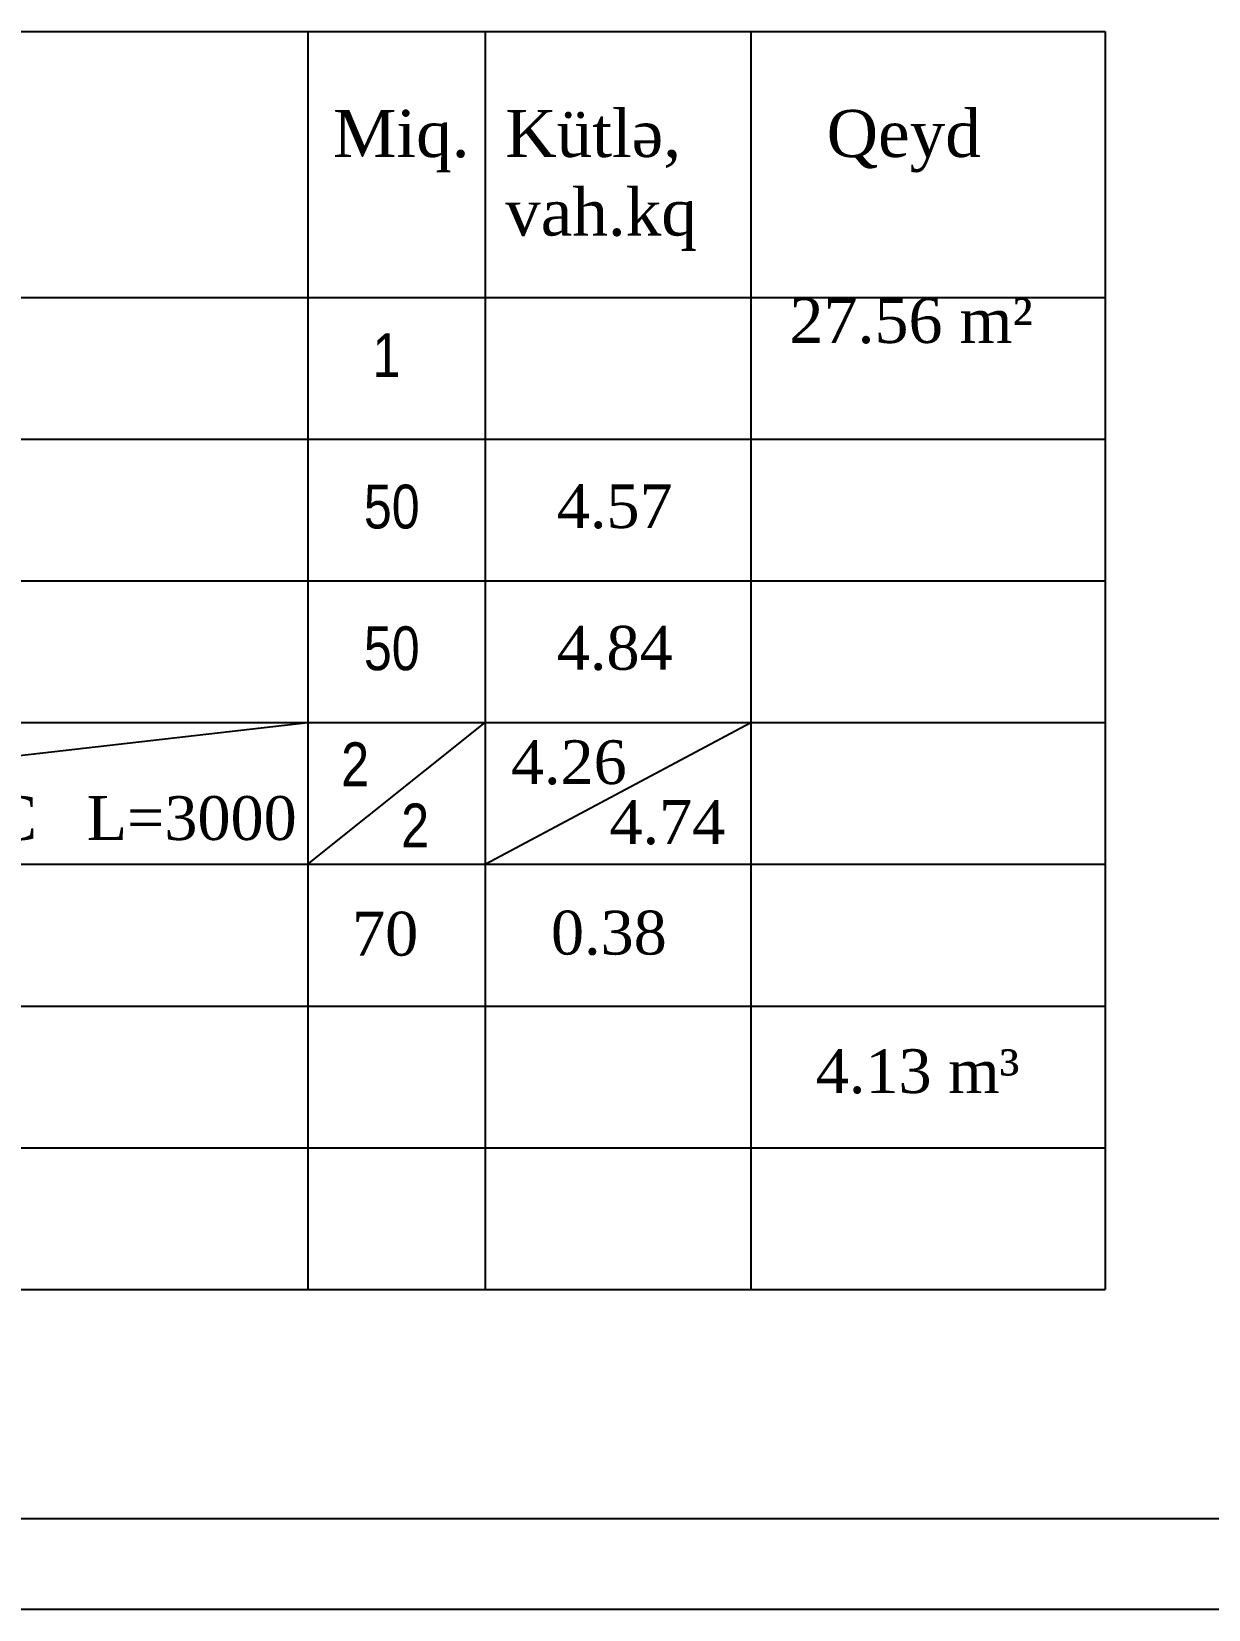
# Model space of a CAD drawing. Header units: millimetres. Extents: x 1067644 to 1117794, y -913136 to -692535.
# Drawn here: x 1090912 to 1097705, y -848460 to -839352 of the extents above; entities that cross this region are included whole.
import ezdxf

# ---------------------------------------------------------------- set-up
doc = ezdxf.new("R2010")
doc.units = ezdxf.units.MM
doc.styles.get("Standard").update_dxf_attribs({"font": 'a3ar(la).ttf'})
doc.styles.add('style6', font='ARIALN.TTF', dxfattribs={"height": 300})

# ---------------------------------------------------------------- blocks, each defined once
blk = doc.blocks.new('ntnntyht')
at = {"lineweight": 25, "ltscale": 15}
blk.add_line((1963653.9, -50106.1), (2003044.9, -50106.1), dxfattribs=at)
at = {"lineweight": 25}
blk.add_line((2003567.4, -50628.5), (1961564.2, -50628.5), dxfattribs=at)

msp = doc.modelspace()

# ---------------------------------------------------------------- linework, layer by layer
for p, q in [((1077684.044, -839352.489), (1097109.044, -839352.489)), ((1092507.084, -839352.489), (1092507.084, -846613.358)), ((1093529.742, -839352.489), (1093529.742, -846613.358)), ((1095063.728, -839352.489), (1095063.728, -846613.358)), ((1097109.044, -839352.489), (1097109.044, -846613.358)), ((1077684.044, -840886.476), (1097109.044, -840886.476)), ((1077684.044, -841704.602), (1097109.044, -841704.602)), ((1077684.044, -842522.728), (1097109.044, -842522.728)), ((1077684.044, -842522.728), (1097109.044, -842522.728)), ((1077684.044, -843340.854), (1097109.044, -843340.854)), ((1077684.044, -844158.98), (1097109.044, -844158.98)), ((1077684.044, -844977.106), (1097109.044, -844977.106)), ((1077684.044, -845795.232), (1097109.044, -845795.232)), ((1077684.044, -846613.358), (1097109.044, -846613.358))]:
    msp.add_line(p, q)
at = {"ltscale": 15}
for p, q in [((1085353.976, -844158.98), (1092507.084, -843340.854)), ((1092507.084, -844158.98), (1093529.742, -843340.854)), ((1093529.742, -844158.98), (1095063.728, -843340.854))]:
    msp.add_line(p, q, dxfattribs=at)

# ---------------------------------------------------------------- block references
at = {"color": 3, "xscale": 1.004925508461463, "yscale": 1.004925508461463, "zscale": 1.004925508461463}
msp.add_blockref('ntnntyht', (-895641.897, -797581.729), dxfattribs=at)

# ---------------------------------------------------------------- texts
at = {"lineweight": 9, "attachment_point": 1, "style": 'style6'}
for s, insert, char_height, width in [('{\\fTimes New Roman|b0|i0|c238|p18;Miq.}', (1092652.38, -839804.433), 272, 6647.00885), ('{\\fTimes New Roman|b0|i0|c238|p18;Kütlə,\\Pvah.kq}', (1093645.565, -839804.433), 272, 6647.00885), ('{\\fTimes New Roman|b0|i0|c238|p18;Qeyd}', (1095501.29, -839804.433), 272, 6647.00885), ('{\\fTimes New Roman|b0|i0|c204|p18;Ø\\fTimes New Roman|b0|i0|c238|p18;16 \\fTimes New Roman|b0|i0|c204|p18;А500C\\fTimes New Roman|b0|i0|c238|p18;   L=3000}', (1089086.576, -843765.579), 252.875, 6535.92181)]:
    msp.add_mtext(s, dxfattribs=dict(at, insert=insert, char_height=char_height, width=width))
at = {"color": 3, "lineweight": 40, "insert": (1095286.598, -840889.679), "char_height": 525, "width": 13264.48919, "attachment_point": 1}
msp.add_mtext('{\\fTimes New Roman|b0|i0|c238|p18;\\H0.49524x;27.56 m² \\H2.0193x;  }', dxfattribs=at)
at = {"color": 7, "lineweight": 9, "char_height": 252.875, "attachment_point": 1, "style": 'style6'}
for s, insert, width in [('{\\fArial Narrow|b0|i0|c238|p34;1}', (1092879.571, -841094.148), 1748.87058), ('{\\fArial Narrow|b0|i0|c238|p34;50}', (1092829.808, -841967.648), 1748.87058), ('{\\fTimes New Roman|b0|i0|c238|p18;4.57}', (1093943.86, -841964.956), 1748.87058), ('{\\fArial Narrow|b0|i0|c238|p34;50}', (1092829.808, -842785.774), 1748.87058), ('{\\fTimes New Roman|b0|i0|c238|p18;4.84}', (1093943.86, -842783.082), 1748.87058), ('{\\fArial Narrow|b0|i0|c238|p34;2}', (1092698.914, -843455.121), 1748.87058), ('{\\fTimes New Roman|b0|i0|c238|p18;4\\fTimes New Roman|b0|i0|c0|p18;.\\fTimes New Roman|b0|i0|c238|p18;26}', (1093678.781, -843442.865), 1748.87058), ('{\\fArial Narrow|b0|i0|c238|p34;2}', (1093045.217, -843808.33), 1748.87058), ('{\\fTimes New Roman|b0|i0|c238|p18;4\\fTimes New Roman|b0|i0|c0|p18;.\\fTimes New Roman|b0|i0|c238|p18;74}', (1094247.547, -843788.636), 1748.87058), ('{\\fTimes New Roman|b0|i0|c238|p18;70}', (1092761.799, -844433.063), 1047.11037), ('{\\fTimes New Roman|b0|i0|c0|p18;0.\\fTimes New Roman|b0|i0|c238|p18;38}', (1093910.038, -844426.803), 1748.87058), ('{\\fTimes New Roman|b0|i0|c238|p18;4\\fTimes New Roman|b0|i0|c0|p18;.\\fTimes New Roman|b0|i0|c238|p18;13 m\\fTimes New Roman|b0|i0|c0|p18;³}', (1095438.547, -845226.139), 1748.87058)]:
    msp.add_mtext(s, dxfattribs=dict(at, insert=insert, width=width))

doc.saveas('drawing.dxf')
